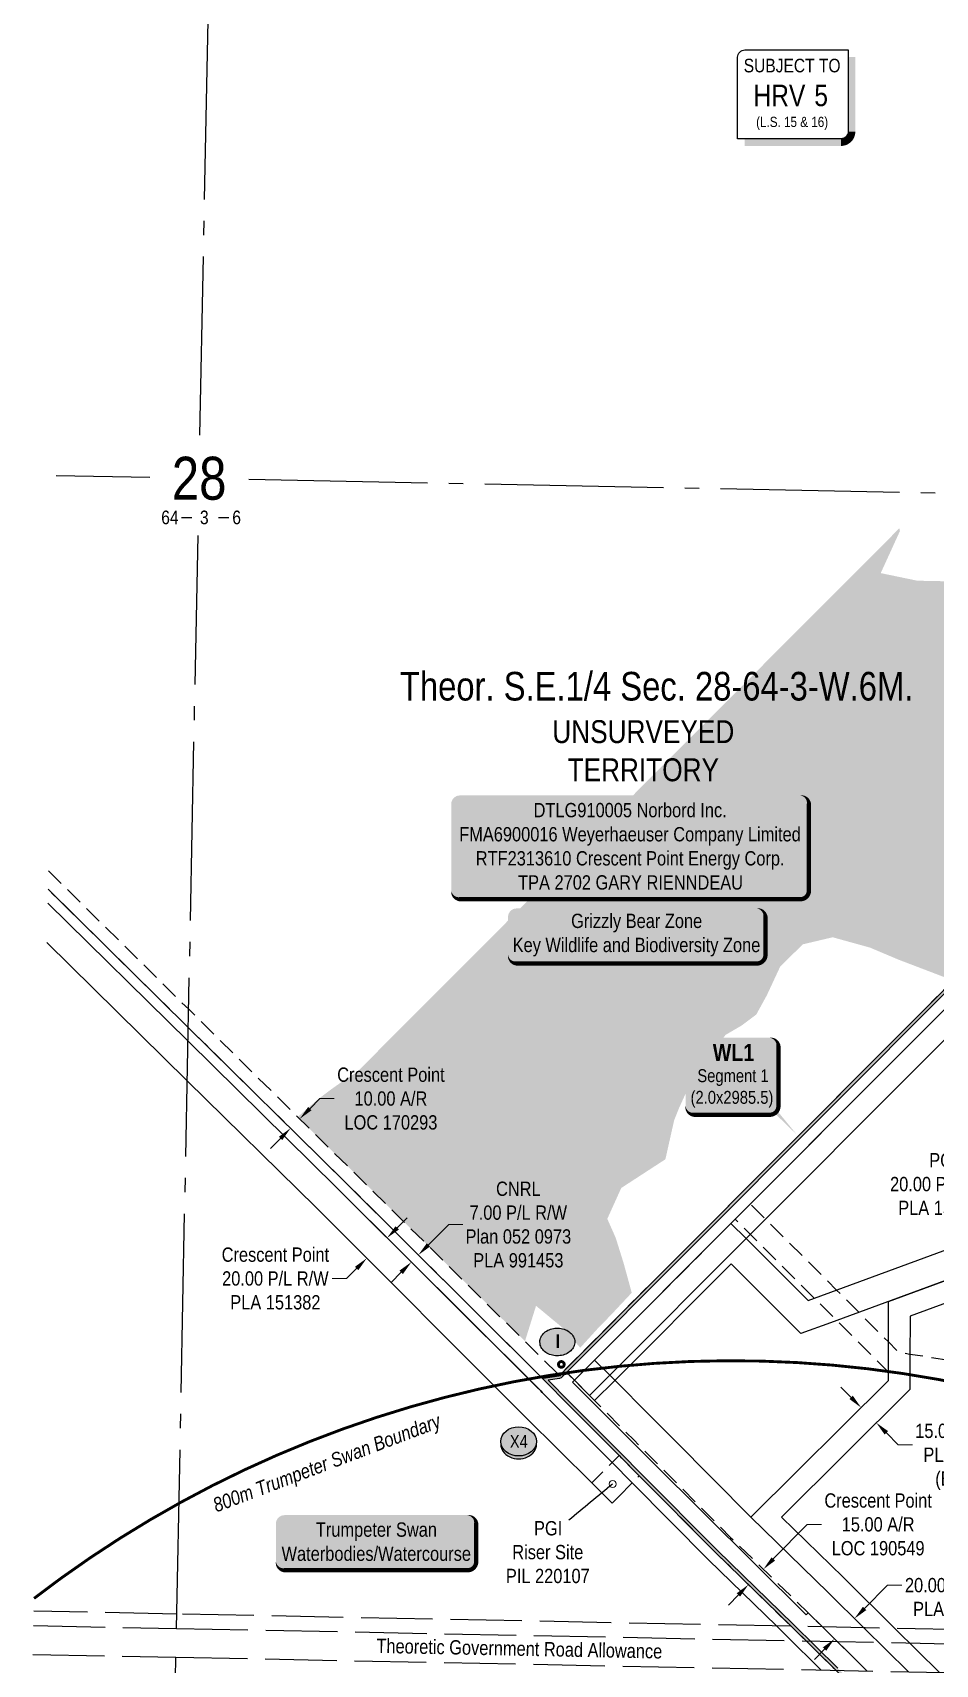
# Model space of a CAD drawing. Extents: x 409970 to 415936, y 6044942 to 6048413.
# Drawn here: x 409986 to 410617, y 6046679 to 6047820 of the extents above; entities that cross this region are included whole.
import ezdxf
from ezdxf.enums import TextEntityAlignment as Align

# ---------------------------------------------------------------- set-up
doc = ezdxf.new("R2010")
doc.units = 0
doc.header["$LTSCALE"] = 5
doc.header["$PDSIZE"] = 0.5
for name, pattern in [('DASHDOT2', [12.7, 6.35, -3.175, 0, -3.175]), ('foc-ACCESSROAD', [3.75, 2.5, -1.25]), ('foc-QUARTERLINE', [33, 25, -3, 2, -3]), ('foc-UNSURVEYED', [12.5, 10, -2.5]), ('PHANTOM', [63.5, 31.75, -6.35, 6.35, -6.35, 6.35, -6.35])]:
    doc.linetypes.add(name, pattern=pattern)
doc.layers.get('Defpoints').update_dxf_attribs({"color": 9})
for name, color, linetype in [('10', 1, 'Continuous'), ('9', 3, 'Continuous'), ('AS-WILDLIFE', 131, 'DASHDOT2'), ('AS-WILDLIFE-BLOCK', 131, 'Continuous'), ('C-AR', 13, 'foc-ACCESSROAD'), ('C-RW', 13, 'Continuous'), ('C-SYMBOL', 7, 'Continuous'), ('CG-NOTES', 7, 'Continuous'), ('CTW', 7, 'Continuous'), ('F-RW', 190, 'Continuous'), ('F-WS', 190, 'foc-ACCESSROAD'), ('L-QSEC', 8, 'foc-QUARTERLINE'), ('L-ROAD-T', 7, 'Continuous'), ('L-SECLBL', 7, 'Continuous'), ('L-UNS-T', 3, 'Continuous'), ('L-USEC', 7, 'foc-UNSURVEYED'), ('P-CROSSINGS', 250, 'Continuous'), ('P-PROPOSED', 10, 'Continuous'), ('P-PROPOSED-T', 10, 'Continuous'), ('WETLAND FEN - H', 43, 'PHANTOM')]:
    doc.layers.add(name, color=color, linetype=linetype)
for name, color, linetype, lineweight in [('C-AR-T', 13, 'Continuous', 9), ('C-RW-T', 13, 'Continuous', 9), ('F-RW-T', 190, 'Continuous', 9), ('F-WS-T', 190, 'Continuous', 9)]:
    doc.layers.add(name, color=color, linetype=linetype, lineweight=lineweight)
doc.styles.add('175L', font='ARIALN.TTF', dxfattribs={"height": 20})
doc.styles.add('240', font='ARIALN.TTF', dxfattribs={"height": 30})
doc.styles.add('80', font='ARIALN.TTF', dxfattribs={"height": 10})
doc.styles.add('80CG', font='ARIALN.TTF', dxfattribs={"height": 10})
doc.styles.add('80L', font='ARIALN.TTF', dxfattribs={"height": 10})
doc.styles.add('BOLD', font='ARIALNB.TTF')
doc.styles.add('Crossing', font='ARIALN.TTF', dxfattribs={"height": 10})
doc.styles.add('HRV', font='ARIALN.TTF', dxfattribs={"height": 3})
doc.styles.add('POINTNUMBER', font='ARIALN.TTF', dxfattribs={"height": 2.5})
doc.styles.add('SIMPLEX', font='ARIALN.TTF')
doc.dimstyles.new('Compass 5 000', dxfattribs={"dimscale": 5, "dimtxt": 9, "dimasz": 2, "dimexe": 0.2, "dimexo": 0.0625, "dimgap": 0.5, "dimtad": 0, "dimtih": 1, "dimtoh": 1, "dimzin": 0, "dimdsep": 46, "dimtxsty": '80CG', "dimcen": 0.1, "dimse1": 1, "dimse2": 1, "dimclrd": 256, "dimclrt": 256, "dimaunit": 1, "dimadec": 4, "dimazin": 0, "dimtfac": 0.06, "dimtofl": 0, "dimtmove": 0, "dimatfit": 1, "dimfxl": 0.2, "dimtolj": 1, "dimtzin": 0, "dimlwd": -1, "dimarcsym": 0})

# ---------------------------------------------------------------- blocks, each defined once
blk = doc.blocks.new('L-SECLBL')
at = {"layer": '9', "color": 7}
for p, q in [((-5.1, -27.8), (-12.3, -27.8)), ((20.7, -27.8), (13.5, -27.8))]:
    blk.add_line(p, q, dxfattribs=at)
at = {"layer": '10', "color": 2, "style": 'SIMPLEX'}
blk.add_attdef('SEC', text='', height=30, dxfattribs=at).set_placement((0, 0), align=Align.MIDDLE)
at = {"layer": '10', "color": 5, "style": '80L'}
blk.add_attdef('TWP', text='', height=9.5, dxfattribs=at).set_placement((-14.4, -27.4), align=Align.MIDDLE_RIGHT)
blk.add_attdef('RGE', text='', height=9.5, dxfattribs=at).set_placement((3.6, -27.4), align=Align.MIDDLE_CENTER)
blk.add_attdef('MER', text='', height=9.5, dxfattribs=at).set_placement((23.2, -27.4), align=Align.MIDDLE_LEFT)
blk = doc.blocks.new('*D558')
at = {"layer": 'C-AR-T', "transparency": 16777216}
for p, q in [((410179.3, 6047067.7), (410186.4, 6047074.8)), ((410186.4, 6047074.8), (410196.4, 6047074.8)), ((410158.9, 6047047), (410151.8, 6047039.9))]:
    blk.add_line(p, q, dxfattribs=at)
for points in [[(410178.2, 6047068.9), (410180.5, 6047066.6), (410172.3, 6047060.6)], [(410157.7, 6047048.1), (410160.1, 6047045.8), (410165.9, 6047054.1)]]:
    blk.add_solid(points, dxfattribs=at)
at = {"layer": 'Defpoints', "color": 0, "transparency": 16777216}
for p in [(410172.3, 6047060.6), (410174.3, 6047058.7), (410167.9, 6047052.2)]:
    blk.add_point(p, dxfattribs=at)
at = {"layer": 'C-AR-T', "transparency": 16777216, "insert": (410236.1, 6047074.8), "char_height": 10, "attachment_point": 5, "style": '80CG'}
blk.add_mtext('\\A1;Crescent Point\\P10.00 A/R\\PLOC 170293', dxfattribs=at)
blk = doc.blocks.new('*D559')
at = {"layer": 'C-RW-T', "transparency": 16777216}
for p, q in [((410240.5, 6046984.5), (410247.5, 6046991.5)), ((410212.1, 6046956.1), (410205.1, 6046949)), ((410205.1, 6046949), (410195.1, 6046949))]:
    blk.add_line(p, q, dxfattribs=at)
for points in [[(410239.3, 6046985.6), (410241.7, 6046983.3), (410233.4, 6046977.4)], [(410211, 6046957.3), (410213.3, 6046954.9), (410219.2, 6046963.2)]]:
    blk.add_solid(points, dxfattribs=at)
at = {"layer": 'Defpoints', "color": 0, "transparency": 16777216}
for p in [(410234.5, 6046976.3), (410219.2, 6046963.2), (410220.3, 6046962.1)]:
    blk.add_point(p, dxfattribs=at)
at = {"layer": 'C-RW-T', "transparency": 16777216, "insert": (410155.3, 6046949), "char_height": 10, "attachment_point": 5, "style": '80CG'}
blk.add_mtext('\\A1;Crescent Point^J20.00 P/L R/W\\PPLA 151382', dxfattribs=at)
blk = doc.blocks.new('*D562')
at = {"layer": 'Defpoints', "color": 0, "transparency": 16777216}
for p in [(410681.1, 6046990.1), (410667.7, 6046985.1), (410674.6, 6046966.4)]:
    blk.add_point(p, dxfattribs=at)
at = {"layer": 'F-RW-T', "transparency": 16777216}
for p, q in [((410671.9, 6047015), (410661.9, 6047015)), ((410677.7, 6046999.5), (410671.9, 6047015)), ((410691.5, 6046961.9), (410694.9, 6046952.5))]:
    blk.add_line(p, q, dxfattribs=at)
for points in [[(410679.2, 6047000), (410676.1, 6046998.9), (410681.1, 6046990.1)], [(410693, 6046962.5), (410689.9, 6046961.3), (410688, 6046971.3)]]:
    blk.add_solid(points, dxfattribs=at)
at = {"layer": 'F-RW-T', "transparency": 16777216, "insert": (410622.4, 6047015), "char_height": 10, "attachment_point": 5, "style": '80CG'}
blk.add_mtext('\\A1;PGI\\P20.00 P/L R/W\\PPLA 151378', dxfattribs=at)
blk = doc.blocks.new('*D564')
at = {"layer": 'Defpoints', "color": 0, "transparency": 16777216}
for p in [(410557.5, 6046714.1), (410560.3, 6046711.3), (410543.4, 6046699.9)]:
    blk.add_point(p, dxfattribs=at)
at = {"layer": 'F-RW-T', "transparency": 16777216}
for p, q in [((410567.3, 6046718.4), (410583.3, 6046734.6)), ((410583.3, 6046734.6), (410593.3, 6046734.6)), ((410539.3, 6046690), (410532.3, 6046682.8))]:
    blk.add_line(p, q, dxfattribs=at)
for points in [[(410566.2, 6046719.6), (410568.5, 6046717.2), (410560.3, 6046711.3)], [(410538.1, 6046691.1), (410540.5, 6046688.8), (410546.3, 6046697.1)]]:
    blk.add_solid(points, dxfattribs=at)
at = {"layer": 'F-RW-T', "transparency": 16777216, "insert": (410632.8, 6046734.6), "char_height": 10, "attachment_point": 5, "style": '80CG'}
blk.add_mtext('\\A1;PGI\\P20.00 P/L R/W\\PPLA 151384', dxfattribs=at)
blk = doc.blocks.new('*D565')
at = {"layer": 'C-AR-T', "transparency": 16777216}
for p, q in [((410503.5, 6046753), (410527.1, 6046777.1)), ((410527.1, 6046777.1), (410537.1, 6046777.1)), ((410479.1, 6046727.9), (410472.1, 6046720.7))]:
    blk.add_line(p, q, dxfattribs=at)
for points in [[(410502.3, 6046754.1), (410504.7, 6046751.8), (410496.6, 6046745.8)], [(410477.9, 6046729), (410480.3, 6046726.7), (410486.1, 6046735)]]:
    blk.add_solid(points, dxfattribs=at)
at = {"layer": 'Defpoints', "color": 0, "transparency": 16777216}
for p in [(410496.6, 6046745.8), (410511.1, 6046731.6), (410500.6, 6046720.9)]:
    blk.add_point(p, dxfattribs=at)
at = {"layer": 'C-AR-T', "transparency": 16777216, "insert": (410576.8, 6046777.1), "char_height": 10, "attachment_point": 5, "style": '80CG'}
blk.add_mtext('\\A1;Crescent Point\\P15.00 A/R\\PLOC 190549', dxfattribs=at)
blk = doc.blocks.new('*U595')
h = blk.add_hatch(color=255)
edge = h.paths.add_edge_path()
edge.add_line((-84, -20), (84, -20))
edge.add_arc((84, -14), 6, 270, 360)
edge.add_line((90, -14), (90, 12.5))
edge.add_arc((84, 12.5), 6, 0, 90)
edge.add_line((84, 18.5), (-84, 18.5))
edge.add_arc((-84, 12.5), 6, 90, 180)
edge.add_line((-90, 12.5), (-90, -14))
edge.add_arc((-84, -14), 6, 180, 270)
at = {"color": 131, "flags": 128}
blk.add_lwpolyline([(-84, -20, 3, 3, 0), (84, -20, 3, 3, 0.414214), (90, -14, 3, 3, 0), (90, 12.5, 3, 0, 0.414214), (84, 18.5, 0, 0, 0), (-84, 18.5, 0, 0, 0.414214), (-90, 12.5, 0, 0, 0), (-90, -14, 0, 3, 0.414214)], format="xyseb", close=True, dxfattribs=at)
at = {"color": 131, "style": '80'}
blk.add_attdef('ENTER_TEXT_001', (-36, -5), '', height=10, dxfattribs=at)
blk = doc.blocks.new('HRV')
blk.add_lwpolyline([(-35.1, 31.6), (37.2, 31.6), (37.2, -25.5, -0.414214), (32.2, -30.5), (-40.1, -30.5), (-40.1, 26.6, -0.414214)], format="xyb", close=True)
at = {"const_width": 5, "flags": 128}
blk.add_lwpolyline([(-35.1, -33), (32.2, -33, 0.414214), (39.7, -25.5), (39.7, 26.6)], format="xyb", dxfattribs=at)
at = {"style": '80L'}
blk.add_text('SUBJECT TO', height=9.5, dxfattribs=at).set_placement((-2, 13.1), align=Align.BOTTOM_CENTER)
blk.add_attdef('(N.W.1/4 00)', text='', height=7.12, dxfattribs=at).set_placement((-2, -24.4), align=Align.BOTTOM_CENTER)
at = {"layer": 'CTW', "color": 3, "style": 'HRV'}
blk.add_text('HRV', height=15, dxfattribs=at).set_placement((-10.9, -0.2), align=Align.MIDDLE_CENTER)
blk.add_attdef('0', text='', height=15, dxfattribs=at).set_placement((18.3, -0.2), align=Align.MIDDLE_CENTER)
blk = doc.blocks.new('*U603')
h = blk.add_hatch(color=255)
edge = h.paths.add_edge_path()
edge.add_line((-119, -37), (119, -37))
edge.add_arc((119, -31), 6, 270, 360)
edge.add_line((125, -31), (125, 29.5))
edge.add_arc((119, 29.5), 6, 0, 90)
edge.add_line((119, 35.5), (-119, 35.5))
edge.add_arc((-119, 29.5), 6, 90, 180)
edge.add_line((-125, 29.5), (-125, -31))
edge.add_arc((-119, -31), 6, 180, 270)
at = {"color": 44, "flags": 128}
blk.add_lwpolyline([(-119, -37, 3, 3, 0), (119, -37, 3, 3, 0.414214), (125, -31, 3, 3, 0), (125, 29.5, 3, 0, 0.414214), (119, 35.5, 0, 0, 0), (-119, 35.5, 0, 0, 0.414214), (-125, 29.5, 0, 0, 0), (-125, -31, 0, 3, 0.414214)], format="xyseb", close=True, dxfattribs=at)
at = {"color": 44, "style": '80'}
blk.add_attdef('ENTER_TEXT_001', (-36, -5), '', height=10, dxfattribs=at)
blk = doc.blocks.new('*D597')
at = {"layer": 'Defpoints', "color": 0, "transparency": 16777216}
for p in [(410245.5, 6046965.4), (410250.4, 6046970.3), (410255.3, 6046965.5)]:
    blk.add_point(p, dxfattribs=at)
at = {"layer": 'F-RW-T', "transparency": 16777216}
for p, q in [((410262.4, 6046972.5), (410276.5, 6046986.7)), ((410276.5, 6046986.7), (410286.5, 6046986.7)), ((410243.3, 6046953.4), (410236.3, 6046946.3))]:
    blk.add_line(p, q, dxfattribs=at)
for points in [[(410261.2, 6046973.7), (410263.5, 6046971.4), (410255.3, 6046965.5)], [(410242.1, 6046954.6), (410244.5, 6046952.2), (410250.4, 6046960.5)]]:
    blk.add_solid(points, dxfattribs=at)
at = {"layer": 'F-RW-T', "transparency": 16777216, "insert": (410325.2, 6046986.7), "char_height": 10, "attachment_point": 5, "style": '80CG'}
blk.add_mtext('\\A1;CNRL\\P7.00 P/L R/W\\PPlan 052 0973\\PPLA 991453', dxfattribs=at)
blk = doc.blocks.new('*U598')
h = blk.add_hatch(color=255)
edge = h.paths.add_edge_path()
edge.add_line((-64, -20), (64, -20))
edge.add_arc((64, -14), 6, 270, 360)
edge.add_line((70, -14), (70, 12.5))
edge.add_arc((64, 12.5), 6, 0, 90)
edge.add_line((64, 18.5), (-64, 18.5))
edge.add_arc((-64, 12.5), 6, 90, 180)
edge.add_line((-70, 12.5), (-70, -14))
edge.add_arc((-64, -14), 6, 180, 270)
at = {"color": 131, "flags": 128}
blk.add_lwpolyline([(-64, -20, 3, 3, 0), (64, -20, 3, 3, 0.414214), (70, -14, 3, 3, 0), (70, 12.5, 3, 0, 0.414214), (64, 18.5, 0, 0, 0), (-64, 18.5, 0, 0, 0.414214), (-70, 12.5, 0, 0, 0), (-70, -14, 0, 3, 0.414214)], format="xyseb", close=True, dxfattribs=at)
at = {"color": 131, "style": '80'}
blk.add_attdef('ENTER_TEXT_001', (-36, -5), '', height=10, dxfattribs=at)
blk = doc.blocks.new('*U621')
h = blk.add_hatch(color=254)
edge = h.paths.add_edge_path()
edge.add_line((-26.5, -35.3), (26.5, -35.3))
edge.add_arc((26.5, -29.3), 6, 270, 360)
edge.add_line((32.5, -29.3), (32.5, 12.5))
edge.add_arc((26.5, 12.5), 6, 0, 90)
edge.add_line((26.5, 18.5), (-26.5, 18.5))
edge.add_arc((-26.5, 12.5), 6, 90, 180)
edge.add_line((-32.5, 12.5), (-32.5, -29.3))
edge.add_arc((-26.5, -29.3), 6, 180, 270)
at = {"layer": 'P-PROPOSED', "flags": 128}
blk.add_lwpolyline([(-26.5, -35.3, 3, 3, 0), (26.5, -35.3, 3, 3, 0.414214), (32.5, -29.3, 3, 3, 0), (32.5, 12.5, 3, 0, 0.414214), (26.5, 18.5, 0, 0, 0), (-26.5, 18.5, 0, 0, 0.414214), (-32.5, 12.5, 0, 0, 0), (-32.5, -29.3, 0, 3, 0.414214)], format="xyseb", close=True, dxfattribs=at)
blk.add_lwpolyline([(45.5, -49.4, 0, 7.5, 0), (0, 0, 0, 0, 0)], format="xyseb", dxfattribs=at)
at = {"layer": 'P-PROPOSED'}
for tag, p, height, style in [('TEMP_AREA_W1_001', (-9.2, 2.2), 12, 'BOLD'), ('ENTER_TEXT_001', (-30.7, -12.5), 9, '80')]:
    blk.add_attdef(tag, p, '', height=height, dxfattribs=dict(at, style=style))
blk = doc.blocks.new('Route_Letters')
h = blk.add_hatch(color=255)
h.dxf.hatch_style = 1
edge = h.paths.add_edge_path()
edge.add_ellipse((-0.1, 0.5), major_axis=(-12, 0), ratio=0.789318, start_angle=0, end_angle=360)
at = {"color": 5}
blk.add_open_spline([(-12.3, 0.5), (-12.3, -0.3), (-12.2, -1), (-11.7, -2.8), (-11.1, -3.9), (-9.6, -5.8), (-8.5, -6.7), (-6.2, -8), (-4.9, -8.5), (-2.1, -9.2), (-0.7, -9.3), (2.2, -9.1), (3.6, -8.8), (6.3, -7.9), (7.5, -7.2), (9.5, -5.6), (10.4, -4.6), (11.6, -2.5), (12, -1.4), (12.2, 0.9), (12, 2.1), (11.2, 4.3), (10.5, 5.4), (8.8, 7.2), (7.7, 8), (5.3, 9.2), (3.9, 9.7), (1.1, 10.2), (-0.4, 10.2), (-3.2, 9.9), (-4.6, 9.6), (-7.2, 8.5), (-8.3, 7.7), (-10.2, 6), (-11, 5), (-12, 2.9), (-12.3, 1.7), (-12.3, 0.5), (-12.3, 0.5), (-12.3, 0.5)], degree=3, knots=[0, 0, 0, 0, 0.219529, 0.219529, 0.575727, 0.575727, 0.931924, 0.931924, 1.288121, 1.288121, 1.644318, 1.644318, 2.000515, 2.000515, 2.356712, 2.356712, 2.712909, 2.712909, 3.069107, 3.069107, 3.425304, 3.425304, 3.781501, 3.781501, 4.137698, 4.137698, 4.493895, 4.493895, 4.850092, 4.850092, 5.20629, 5.20629, 5.562487, 5.562487, 5.918684, 5.918684, 6.274881, 6.274881, 6.283185, 6.283185, 6.283185, 6.283185], dxfattribs=at)
at = {"color": 14, "style": 'BOLD'}
blk.add_attdef('A', text='', height=9.5, dxfattribs=at).set_placement((0.2, 1), align=Align.MIDDLE)
blk = doc.blocks.new('AA')
at = {"const_width": 4}
blk.add_lwpolyline([(-1, 0, 1), (1, 0, 1)], format="xyb", close=True, dxfattribs=at)
blk.add_circle((0, 0), 2)
blk = doc.blocks.new('xing2')
h = blk.add_hatch(color=50)
h.dxf.hatch_style = 1
edge = h.paths.add_edge_path()
edge.add_ellipse((0, 0), major_axis=(-12.5, 0), ratio=0.816297, start_angle=0, end_angle=360)
h = blk.add_hatch(color=250)
h.dxf.hatch_style = 1
edge = h.paths.add_edge_path()
edge.add_ellipse((0, -2), major_axis=(-12.5, 0), ratio=0.816297, start_angle=0, end_angle=180)
edge.add_line((12.5, -2), (12.5, 0))
edge.add_ellipse((0, 0), major_axis=(-12.5, 0), ratio=0.816297, start_angle=0, end_angle=180, ccw=False)
edge.add_line((-12.5, 0), (-12.5, -2))
at = {"color": 250}
blk.add_ellipse((0, 0), major_axis=(-12.5, 0), ratio=0.816297, dxfattribs=at)
blk.add_ellipse((0, -2), major_axis=(-12.5, 0), ratio=0.816297, start_param=0, end_param=3.141593, dxfattribs=at)
at = {"color": 250, "style": 'Crossing'}
blk.add_attdef('CROSSING', text='', height=9, dxfattribs=at).set_placement((0.1, 0), align=Align.MIDDLE_CENTER)
at = {"color": 250, "style": 'Crossing', "flags": 1}
for tag, p in [('OWNER', (0.1, -12.5)), ('DESCRIPTION', (0.1, -25.8)), ('LOCATION', (0.1, -39.3)), ('DWG_REF', (0.1, -52.8))]:
    blk.add_attdef(tag, text='', height=9, dxfattribs=at).set_placement(p, align=Align.MIDDLE_CENTER)
blk = doc.blocks.new('*D622')
at = {"layer": 'Defpoints', "color": 0, "transparency": 16777216}
for p in [(410566.2, 6046860.1), (410576.8, 6046849.5), (410575.5, 6046848.2)]:
    blk.add_point(p, dxfattribs=at)
at = {"layer": 'F-RW-T', "transparency": 16777216}
for p, q in [((410557.9, 6046865.9), (410550.8, 6046873)), ((410582.6, 6046841.1), (410590.9, 6046832.7)), ((410590.9, 6046832.7), (410600.9, 6046832.7))]:
    blk.add_line(p, q, dxfattribs=at)
for points in [[(410559.1, 6046867.1), (410556.7, 6046864.8), (410564.9, 6046858.8)], [(410583.8, 6046842.3), (410581.4, 6046839.9), (410575.5, 6046848.2)]]:
    blk.add_solid(points, dxfattribs=at)
at = {"layer": 'F-RW-T', "transparency": 16777216, "insert": (410640, 6046832.7), "char_height": 10, "attachment_point": 5, "style": '80CG'}
blk.add_mtext('\\A1;PGI\\P15.00 P/L R/W\\PPLA 190452\\P(Expired)', dxfattribs=at)

msp = doc.modelspace()

# ---------------------------------------------------------------- hatches: boundary and pattern name
at = {"layer": 'P-PROPOSED'}
h = msp.add_hatch(color=256, dxfattribs=at)
h.dxf.hatch_style = 1
h.paths.add_polyline_path([(410804.986, 6047782.915), (410804.846, 6047784.91), (410834.927, 6047787.01), (410907.85, 6047777.902), (410941.989, 6047753.541), (411103.299, 6047638.433), (411103.993, 6047630.153), (411096.13, 6047622.271), (410964.125, 6047490.032), (410936.62, 6047462.478), (410905.851, 6047431.652), (410355.13, 6046879.659), (410354.049, 6046879.164), (410346.007, 6046877.976), (410348.177, 6046875.816), (410351.691, 6046872.307), (410355.253, 6046868.731), (410397.036, 6046826.731), (410411.14, 6046812.551), (410464.549, 6046758.864), (410517.363, 6046707.339), (410548.601, 6046676.55), (410884.58, 6046345.241), (410914.179, 6046316.053), (411172.303, 6046061.509), (411179.555, 6046054.357), (411185.54, 6046048.456), (411211.617, 6046022.743), (411220.898, 6046013.59), (411225.847, 6046008.618), (411377.341, 6045855.698), (411438.646, 6045793.753), (411443.956, 6045788.393), (411453.164, 6045797.516), (411454.572, 6045796.095), (411443.943, 6045785.565), (411437.224, 6045792.346), (411375.921, 6045854.29), (411224.428, 6046007.208), (411219.487, 6046012.173), (411210.212, 6046021.319), (411184.135, 6046047.032), (411178.151, 6046052.933), (411170.899, 6046060.085), (410912.774, 6046314.629), (410883.176, 6046343.817), (410547.198, 6046675.125), (410515.963, 6046705.911), (410463.141, 6046757.443), (410409.721, 6046811.141), (410395.619, 6046825.321), (410353.836, 6046867.319), (410350.276, 6046870.894), (410346.765, 6046874.399), (410343.192, 6046877.956), (410341.77, 6046879.371), (410353.475, 6046881.101), (410353.969, 6046881.327), (410904.436, 6047433.065), (410935.205, 6047463.891), (410962.71, 6047491.445), (411094.715, 6047623.684), (411101.923, 6047630.909), (411101.383, 6047637.343), (410940.828, 6047751.913), (410907.1, 6047775.981), (410834.872, 6047785.002)])
at = {"layer": 'WETLAND FEN - H', "transparency": 33554495}
h = msp.add_hatch(color=256, dxfattribs=at)
h.dxf.hatch_style = 1
h.paths.add_polyline_path([(410434.182, 6047059.74), (410437.54, 6047068.106), (410442.764, 6047079.572), (410447.592, 6047095.091), (410457.324, 6047103.48), (410470.225, 6047119.421), (410481.467, 6047125.97), (410491.601, 6047133.594), (410498.958, 6047147.005), (410508.275, 6047167.013), (410524.075, 6047182.648), (410545.007, 6047187.6), (410571.075, 6047180.382), (410591.071, 6047171.942), (410624.423, 6047159.216), (410694.273, 6047232.987), (410674.61, 6047255.028), (410676.706, 6047279.85), (410688.443, 6047304.482), (410688.884, 6047326.93), (410687.828, 6047355.021), (410678.927, 6047392.89), (410659.406, 6047422.146), (410627.534, 6047436.407), (410604.232, 6047436.865), (410578.615, 6047442.18), (410592.054, 6047471.59), (410591.657, 6047473.526), (410212.153, 6047093.146, 0.05180906), (410170.975, 6047061.934), (410209.082, 6047024.324), (410313.845, 6046920.882), (410329.852, 6046905.246), (410337.584, 6046929.952), (410356.528, 6046914.242), (410368.514, 6046900.65), (410381.078, 6046914.469), (410389.764, 6046923.341), (410404.493, 6046939.068), (410403.845, 6046941.482), (410403.357, 6046943.302), (410398.714, 6046960.156), (410393.332, 6046977.377), (410387.419, 6046990.762), (410397.17, 6047012.323), (410428.032, 6047032.38)])

# ---------------------------------------------------------------- linework, layer by layer
at = {"layer": 'AS-WILDLIFE', "const_width": 2.001, "flags": 128}
msp.add_lwpolyline([(409986.541, 6046725.394), (410005.487, 6046739.561), (410025.841, 6046753.817), (410046.627, 6046767.434), (410067.827, 6046780.4), (410089.419, 6046792.701), (410111.382, 6046804.326), (410133.696, 6046815.263), (410156.338, 6046825.502), (410179.288, 6046835.034), (410202.522, 6046843.848), (410226.019, 6046851.936), (410249.756, 6046859.291), (410273.709, 6046865.906), (410297.857, 6046871.773), (410322.175, 6046876.888), (410346.64, 6046881.246), (410371.228, 6046884.842), (410395.917, 6046887.673), (410420.681, 6046889.735), (410445.497, 6046891.029), (410470.342, 6046891.55), (410495.191, 6046891.301), (410520.02, 6046890.279), (410544.805, 6046888.488), (410569.523, 6046885.928), (410594.15, 6046882.601), (410618.661, 6046878.512), (410643.033, 6046873.663), (410667.244, 6046868.061), (410691.268, 6046861.709), (410730.909, 6046850.567), (410754.068, 6046843.685), (410777.008, 6046836.105), (410799.708, 6046827.833), (410822.146, 6046818.878), (410844.304, 6046809.247), (410866.159, 6046798.949), (410887.693, 6046787.995), (410908.884, 6046776.393), (410929.715, 6046764.155), (410950.165, 6046751.291), (410970.217, 6046737.814), (410973.497, 6046735.968), (411004.465, 6046716.811), (411026.106, 6046705.435), (411047.389, 6046693.4), (411068.291, 6046680.718), (411088.795, 6046667.401), (411108.881, 6046653.46), (411128.529, 6046638.91), (411147.722, 6046623.764), (411166.441, 6046608.035), (411184.668, 6046591.74), (411202.387, 6046574.893), (411219.58, 6046557.511), (411236.232, 6046539.609), (411252.327, 6046521.204), (411267.849, 6046502.314), (411282.785, 6046482.957), (411297.119, 6046463.151), (411310.839, 6046442.914), (411323.931, 6046422.265), (411336.384, 6046401.225), (411348.185, 6046379.812), (411359.324, 6046358.047), (411369.789, 6046335.951), (411379.571, 6046313.544), (411388.661, 6046290.848), (411402.436, 6046254.963), (411410.961, 6046231.686), (411418.76, 6046208.156), (411425.827, 6046184.396), (411432.154, 6046160.428), (411437.736, 6046136.276), (411442.568, 6046111.963), (411446.644, 6046087.512), (411449.961, 6046062.946), (411452.515, 6046038.289), (411454.304, 6046013.565), (411455.327, 6045988.797), (411455.583, 6045964.01), (411455.07, 6045939.226), (411453.79, 6045914.47), (411451.744, 6045889.766), (411447.456, 6045846.201), (411444.684, 6045821.869), (411441.169, 6045797.632), (411436.915, 6045773.515), (411431.924, 6045749.539), (411426.202, 6045725.726), (411419.754, 6045702.1), (411412.586, 6045678.683), (411404.705, 6045655.496), (411396.118, 6045632.561), (411386.833, 6045609.899), (411376.86, 6045587.532), (411366.206, 6045565.48), (411354.883, 6045543.765), (411337.844, 6045512.273), (411328.759, 6045495.973), (411319.261, 6045479.91), (411309.356, 6045464.094), (411299.051, 6045448.536), (411286.869, 6045428.901), (411274.125, 6045409.625), (411260.83, 6045390.726), (411246.995, 6045372.218), (411232.631, 6045354.117), (411217.751, 6045336.439), (411202.366, 6045319.198), (411186.49, 6045302.407), (411170.136, 6045286.083), (411119.209, 6045236.694), (411102.739, 6045221.146), (411085.812, 6045206.097), (411068.443, 6045191.561), (411050.647, 6045177.551), (411032.441, 6045164.078), (411013.839, 6045151.156), (410983.578, 6045130.279), (410962.991, 6045116.526), (410941.971, 6045103.444), (410920.541, 6045091.046), (410898.722, 6045079.345), (410876.537, 6045068.354), (410854.01, 6045058.082), (410831.164, 6045048.542), (410808.022, 6045039.744), (410771.449, 6045026.798), (410763.726, 6045024.149), (410757.363, 6045021.912)], dxfattribs=at)
at = {"layer": 'C-AR', "flags": 128}
for points in [[(410378.488, 6046891.976), (410364.442, 6046877.904), (410360.261, 6046882.105), (410353.969, 6046881.327), (410904.436, 6047433.065), (410935.205, 6047463.891), (410962.71, 6047491.445), (411094.715, 6047623.684), (411101.924, 6047630.906), (411105.451, 6047634.44), (411112.607, 6047641.609), (411274.876, 6047804.182), (411281.954, 6047797.101), (411113.716, 6047628.543), (411102.976, 6047617.785), (410976.589, 6047491.169), (410934.923, 6047449.426), (410904.153, 6047418.6), (410473.903, 6046987.553), (410378.488, 6046891.976)], [(411181.4, 6046070.689), (411170.899, 6046060.085), (410912.774, 6046314.629), (410883.176, 6046343.817), (410547.198, 6046675.125), (410517.355, 6046704.562), (410515.963, 6046705.911), (410463.141, 6046757.443), (410409.721, 6046811.141), (410395.619, 6046825.321), (410353.836, 6046867.319), (410350.276, 6046870.894), (410346.765, 6046874.399), (410343.192, 6046877.956), (410341.77, 6046879.371), (410353.475, 6046881.101), (410354.104, 6046881.194), (410360.261, 6046882.105), (410364.442, 6046877.904), (410375.02, 6046867.269), (410378.547, 6046863.723), (410406.155, 6046835.963), (410420.258, 6046821.783), (410473.67, 6046768.082), (410527.905, 6046715.242), (410537.795, 6046705.479), (410569.008, 6046674.693), (410883.579, 6046364.436), (410913.176, 6046335.243), (411181.4, 6046070.689)]]:
    msp.add_lwpolyline(points, close=True, dxfattribs=at)
for points in [[(409996.559, 6047234.071), (410094.672, 6047137.241), (410209.082, 6047024.324), (410353.951, 6046881.282), (410353.475, 6046881.101), (410341.77, 6046879.371), (410202.688, 6047017.839), (410094.422, 6047124.505), (409996.305, 6047221.169)], [(411678.917, 6044943.879), (411617.977, 6045035.71), (411614.271, 6045045.171), (411554.463, 6045197.87), (411565.547, 6045274.434), (411622.056, 6045456.108), (411663.225, 6045554.302), (411666.145, 6045561.271), (411437.224, 6045792.346), (411375.921, 6045854.29), (411224.428, 6046007.208), (411219.487, 6046012.173), (411210.212, 6046021.319), (411184.135, 6046047.032), (411178.151, 6046052.933), (411170.899, 6046060.084), (411181.4, 6046070.689), (411220.778, 6046031.851), (411223.061, 6046029.599), (411227.797, 6046024.919), (411229.97, 6046022.771), (411234.945, 6046017.769), (411237.217, 6046015.484), (411397.34, 6045853.866), (411440.003, 6045810.803), (411441.096, 6045818.066), (411443.022, 6045836.173), (411443.74, 6045842.965), (411444.767, 6045852.929), (411445.03, 6045855.456), (411448.236, 6045886.603), (411450.818, 6045913.694), (411452.038, 6045941.667), (411452.11, 6045990.423), (411449.524, 6046035.037), (411442.924, 6046087.068), (411434.454, 6046138.525), (411412.73, 6046215.72), (411400.773, 6046251.277), (411399.31, 6046255.63), (411398.299, 6046258.636), (411395.767, 6046266.166), (411382.067, 6046306.908), (411362.374, 6046353.557), (411323.495, 6046423.608), (411290.961, 6046471.984), (411257.468, 6046515.667), (411217.054, 6046560.91), (411185.217, 6046591.653), (411143.447, 6046627.209), (411110.362, 6046651.777), (411092.432, 6046664.328), (411089.669, 6046666.268), (411068.529, 6046680.098), (411046.963, 6046693.255), (411043.04, 6046695.478), (411024.993, 6046705.723), (411003.951, 6046717.637), (410970.399, 6046737.086), (410944.238, 6046754.708), (410921.631, 6046768.418), (410912.912, 6046773.706), (410891.796, 6046785.509), (410885.827, 6046788.846), (410833.205, 6046814.644), (410779.154, 6046835.329), (410734.799, 6046849.723), (410674.033, 6046866.317), (410626.259, 6046876.896), (410598.976, 6046881.083), (410584.112, 6046883.468), (410547.791, 6046919.707), (410532.181, 6046935.283), (410487.459, 6046979.905), (410476.843, 6046990.498), (410484.501, 6046998.17), (410487.435, 6047001.109), (410498.053, 6046990.515), (410547.69, 6046940.988), (410563.3, 6046925.413), (410584.05, 6046904.708), (410591.354, 6046897.421), (410599.019, 6046896.245), (410629.021, 6046891.642), (410677.631, 6046880.877), (410739.091, 6046864.093), (410784.151, 6046849.471), (410839.197, 6046828.405), (410892.127, 6046802.456), (410892.79, 6046802.131), (410920.459, 6046786.664), (410921.969, 6046785.748), (410952.318, 6046767.343), (410978.356, 6046749.804), (411011.405, 6046730.647), (411032.38, 6046718.77), (411054.57, 6046706.178), (411073.081, 6046694.881), (411076.54, 6046692.775), (411098.076, 6046678.685), (411119.262, 6046663.795), (411152.787, 6046638.949), (411195.294, 6046602.765), (411227.867, 6046571.311), (411269.025, 6046525.236), (411303.143, 6046480.738), (411336.294, 6046431.444), (411375.874, 6046360.129), (411395.984, 6046312.493), (411407.648, 6046277.856), (411410.204, 6046270.266), (411410.909, 6046268.172), (411411.194, 6046267.324), (411412.681, 6046262.91), (411426.986, 6046220.43), (411449.111, 6046141.78), (411457.765, 6046089.229), (411464.468, 6046036.417), (411467.109, 6045990.846), (411467.04, 6045941.331), (411465.786, 6045912.655), (411463.161, 6045885.123), (411459.814, 6045852.632), (411458.669, 6045841.44), (411456.642, 6045822.429), (411455.976, 6045816.155), (411453.165, 6045797.517), (411683.848, 6045564.703), (411677.576, 6045549.742), (411674.652, 6045542.766), (411636.165, 6045450.97), (411580.221, 6045271.112), (411569.875, 6045199.647), (411630.504, 6045044.852), (411631.361, 6045042.669), (411680.808, 6044968.157), (411697.158, 6044943.519)]]:
    msp.add_lwpolyline(points, dxfattribs=at)
at = {"layer": 'C-RW'}
msp.add_lwpolyline([(409996.115, 6047211.529), (410094.232, 6047114.88), (410197.773, 6047012.862), (410338.25, 6046873.014), (410340.865, 6046870.412), (410341.838, 6046869.442), (410345.338, 6046865.964), (410348.911, 6046862.401), (410390.825, 6046820.478), (410404.796, 6046806.165), (410395.196, 6046796.468), (410394.899, 6046796.168), (410394.538, 6046795.803), (410391.024, 6046792.254), (410390.726, 6046791.953), (410376.667, 6046806.177), (410330.541, 6046851.916), (410183.712, 6046998.656), (410093.689, 6047087.342), (409995.573, 6047184.001)], dxfattribs=at)
at = {"layer": 'C-RW-T'}
msp.add_lwpolyline([(410903.731, 6047396.946), (410495.113, 6046987.57), (410484.519, 6046976.961), (410389.086, 6046881.36), (410375.02, 6046867.271), (410364.442, 6046877.904), (410378.488, 6046891.977), (410473.903, 6046987.553), (410484.501, 6046998.169), (410904.153, 6047418.6)], dxfattribs=at)
at = {"layer": 'F-RW'}
for points in [[(410598.012, 6046674.119), (410566.797, 6046704.905), (410541.879, 6046729.489), (410487.853, 6046782.184), (410583.973, 6046877.752), (410583.979, 6046879.977), (410584.034, 6046898.848), (410584.132, 6046933.077), (410896.923, 6047048.165), (410927.309, 6047059.345), (411580.9, 6047299.818), (411596.325, 6047305.49), (411607.027, 6047309.425), (411609.902, 6047310.483), (411708.754, 6047346.862), (411722.297, 6047322.887), (411724.597, 6047318.816), (411725.581, 6047317.074), (411726.217, 6047315.946), (411727.215, 6047314.181), (411728.039, 6047312.722), (411827.258, 6047368.769)], [(411826.921, 6047351.359), (411725.797, 6047294.236), (411722.359, 6047292.293), (411714.984, 6047305.347), (411714.09, 6047306.93), (411712.526, 6047309.699), (411711.542, 6047311.441), (411709.172, 6047315.636), (411701.968, 6047328.39), (411612.152, 6047295.335), (411609.277, 6047294.277), (411605.442, 6047292.866), (411591.065, 6047287.575), (410926.995, 6047043.254), (410896.609, 6047032.073), (410599.095, 6046922.609), (410599.009, 6046892.839), (410598.966, 6046877.677), (410598.948, 6046871.498), (410509.202, 6046782.267), (410552.385, 6046740.184), (410588.587, 6046704.474), (410619.802, 6046673.688)], [(411580.9, 6047299.821), (410927.309, 6047059.345), (410896.923, 6047048.165), (410543.498, 6046918.128), (410522.842, 6046910.529), (410473.979, 6046959.287), (410392.61, 6046877.821), (410378.548, 6046863.726), (410375.021, 6046867.274), (410364.442, 6046877.904), (410378.488, 6046891.976), (410473.903, 6046987.553), (410484.52, 6046976.962), (410520.587, 6046940.983), (410527.886, 6046933.703), (410897.342, 6047069.63), (410927.728, 6047080.81), (411581.032, 6047321.155)], [(409996.306, 6047221.177), (410094.422, 6047124.505), (410202.688, 6047017.839), (410343.192, 6046877.957), (410346.78, 6046874.393), (410350.282, 6046870.914), (410353.854, 6046867.331), (410395.624, 6046825.326), (410409.727, 6046811.147), (410463.141, 6046757.443), (410515.963, 6046705.912), (410517.355, 6046704.562), (410547.198, 6046675.125)], [(410537.035, 6046675.327), (410512.48, 6046699.55), (410505.737, 6046706.114), (410458.204, 6046752.454), (410404.796, 6046806.165), (410390.761, 6046820.414), (410348.908, 6046862.392), (410345.337, 6046865.963), (410341.838, 6046869.442), (410340.865, 6046870.412), (410338.248, 6046873.012), (410197.771, 6047012.862), (410094.232, 6047114.88), (409996.115, 6047211.527)], [(410569.007, 6046674.693), (410537.794, 6046705.479), (410527.888, 6046715.258), (410526.453, 6046713.871), (410419.116, 6046820.629), (410404.937, 6046834.732), (410362.99, 6046876.455), (410364.442, 6046877.905), (410378.486, 6046891.984), (410389.086, 6046881.36), (410420.184, 6046850.133), (410434.296, 6046835.963), (410487.853, 6046782.184), (410541.879, 6046729.489), (410566.797, 6046704.905), (410598.012, 6046674.119)]]:
    msp.add_lwpolyline(points, dxfattribs=at)
at = {"layer": 'F-WS', "flags": 128}
msp.add_lwpolyline([(410391.024, 6046792.254), (410390.726, 6046791.953), (410376.613, 6046806.122), (410380.088, 6046809.633), (410390.761, 6046820.413), (410395.62, 6046825.321), (410409.722, 6046811.141), (410404.796, 6046806.165), (410395.196, 6046796.468), (410394.899, 6046796.168), (410394.538, 6046795.803), (410394.24, 6046795.503), (410391.024, 6046792.254)], close=True, dxfattribs=at)
at = {"layer": 'L-QSEC'}
for p, q in [((410102.575, 6047538.514), (410117.821, 6048312.649)), ((410002.004, 6047510.501), (410067.449, 6047509.203)), ((410136.718, 6047507.83), (410905.597, 6047492.58)), ((410086.148, 6046704.401), (410101.197, 6047468.528)), ((410070.511, 6045910.137), (410085.752, 6046684.285))]:
    msp.add_line(p, q, dxfattribs=at)
at = {"layer": 'L-USEC'}
for p, q in [((410086.345, 6046714.442), (409986.365, 6046716.422)), ((410890.099, 6046698.517), (410086.345, 6046714.442)), ((409986.167, 6046706.382), (410086.15, 6046704.401)), ((410086.15, 6046704.401), (410889.903, 6046688.476)), ((409985.771, 6046686.266), (410085.752, 6046684.285)), ((410085.752, 6046684.285), (410889.51, 6046668.36))]:
    msp.add_line(p, q, dxfattribs=at)
at = {"layer": 'P-PROPOSED', "flags": 128}
for points in [[(410547.198, 6046675.125), (410515.963, 6046705.911), (410463.141, 6046757.443), (410409.721, 6046811.141), (410395.619, 6046825.321), (410353.836, 6046867.319), (410350.276, 6046870.894), (410346.765, 6046874.399), (410343.192, 6046877.956), (410341.77, 6046879.371), (410353.475, 6046881.101), (410353.969, 6046881.327), (410904.436, 6047433.065)], [(410905.851, 6047431.652), (410355.13, 6046879.659), (410354.049, 6046879.164), (410346.007, 6046877.976), (410348.177, 6046875.816), (410351.691, 6046872.307), (410355.253, 6046868.731), (410397.036, 6046826.731), (410411.14, 6046812.551), (410464.549, 6046758.864), (410517.363, 6046707.339), (410548.601, 6046676.55)]]:
    msp.add_lwpolyline(points, dxfattribs=at)

# ---------------------------------------------------------------- block references
ref = msp.add_blockref('*U603', (410403.353, 6047251.221), dxfattribs=dict(xscale=1.000440123623586, yscale=1.000440123623586, zscale=1.000440123623586))
ref.add_attrib('ENTER_TEXT_001', 'DTLG910005 Norbord Inc.', (410335.884, 6047271.493), dxfattribs={"color": 44, "height": 10.0044, "style": '80'})
ref.add_attrib('ENTER_TEXT_002', 'FMA6900016 Weyerhaeuser Company Limited', (410283.846, 6047254.641), dxfattribs={"color": 44, "height": 10.0044, "style": '80'})
ref.add_attrib('ENTER_TEXT_003', 'RTF2313610 Crescent Point Energy Corp.', (410295.427, 6047237.79), dxfattribs={"color": 44, "height": 10.0044, "style": '80'})
ref.add_attrib('ENTER_TEXT_004', 'TPA 2702 GARY RIENNDEAU', (410325.034, 6047220.938), dxfattribs={"color": 44, "height": 10.0044, "style": '80'})
at = {"layer": 'AS-WILDLIFE-BLOCK'}
ref = msp.add_blockref('*U595', (410408.002, 6047189.265), dxfattribs=dict(at, xscale=1.000002621153126, yscale=1.000002621153126, zscale=1.000002621153126))
ref.add_attrib('ENTER_TEXT_001', 'Grizzly Bear Zone', (410362.092, 6047194.065), dxfattribs={"layer": '0', "color": 131, "height": 10.00003, "style": '80'})
ref.add_attrib('ENTER_TEXT_002', 'Key Wildlife and Biodiversity Zone', (410321.229, 6047177.227), dxfattribs={"layer": '0', "color": 131, "height": 10.00003, "style": '80'})
ref = msp.add_blockref('*U598', (410225.693, 6046765.089), dxfattribs=dict(at, xscale=1.000440123623586, yscale=1.000440123623586, zscale=1.000440123623586))
ref.add_attrib('ENTER_TEXT_001', 'Trumpeter Swan', (410183.598, 6046768.502), dxfattribs={"layer": '0', "color": 131, "height": 10.0044, "style": '80'})
ref.add_attrib('ENTER_TEXT_002', 'Waterbodies/Watercourse', (410159.617, 6046751.658), dxfattribs={"layer": '0', "color": 131, "height": 10.0044, "style": '80'})
at = {"layer": 'CG-NOTES', "xscale": 1.000004932169814, "yscale": 1.000004932169814, "zscale": 0.5000024660849104}
msp.add_blockref('HRV', (410518.661, 6047776.315), dxfattribs=at).add_auto_attribs({'(N.W.1/4 00)': '(L.S. 15 & 16)', '0': '5'})
at = {"layer": 'CG-NOTES'}
msp.add_blockref('Route_Letters', (410352.574, 6046904.218), dxfattribs=at).add_auto_attribs({'A': 'I'})
msp.add_blockref('AA', (410355.269, 6046888.988), dxfattribs=at)
at = {"layer": 'L-SECLBL', "color": 3}
msp.add_blockref('L-SECLBL', (410101.984, 6047508.519), dxfattribs=at).add_auto_attribs({'SEC': '28', 'TWP': '64', 'RGE': '3', 'MER': '6'})
at = {"layer": 'P-CROSSINGS', "color": 2}
msp.add_blockref('xing2', (410325.424, 6046835.164), dxfattribs=at).add_auto_attribs({'CROSSING': 'X4'})
at = {"layer": 'P-PROPOSED-T', "linetype": 'Continuous'}
ref = msp.add_blockref('*U621', (410474.596, 6047098.819), dxfattribs=dict(at, xscale=0.9998790000000003, yscale=0.9998790000000003, zscale=0.9998790000000003))
ref.add_attrib('TEMP_AREA_W1_001', 'WL1', (410461.185, 6047101.063), dxfattribs={"layer": 'P-PROPOSED', "height": 11.9985, "style": 'BOLD'})
ref.add_attrib('ENTER_TEXT_001', 'Segment 1', (410450.386, 6047086.345), dxfattribs={"layer": 'P-PROPOSED', "height": 8.9989, "style": '80'})
ref.add_attrib('ENTER_TEXT_002', '(2.0x2985.5)', (410445.656, 6047071.193), dxfattribs={"layer": 'P-PROPOSED', "height": 8.99891, "style": '80'})

# ---------------------------------------------------------------- texts
at = {"layer": 'AS-WILDLIFE', "insert": (410191.746, 6046818.674), "char_height": 10.0044, "attachment_point": 5, "rotation": 20.774323, "style": '240'}
msp.add_mtext_dynamic_manual_height_columns('{\\fArial Narrow|b0|i1|c0|p34;800m Trumpeter Swan Boundary}', width=169.60845, gutter_width=45.02, heights=[0], dxfattribs=at)
at = {"layer": 'C-SYMBOL', "color": 3, "style": '175L'}
msp.add_text('Theor. S.E.1/4 Sec. 28-64-3-W.6M.', height=20, dxfattribs=at).set_placement((410421.915, 6047347.11), align=Align.BOTTOM_CENTER)
at = {"layer": 'F-WS-T', "insert": (410315.998, 6046779.446), "char_height": 10.0044, "attachment_point": 1, "style": 'POINTNUMBER'}
msp.add_mtext_dynamic_manual_height_columns('\\pi20.165;PGI\\P\\pi4.9464;Riser Site\\P\\pi0.49019;PIL 220107', width=58.18835, gutter_width=37.484, heights=[0], dxfattribs=at)
at = {"layer": 'L-ROAD-T', "style": '80L'}
msp.add_text('Theoretic Government Road Allowance', height=10, rotation=358.864936, dxfattribs=at).set_placement((410325.897, 6046690.315), align=Align.MIDDLE_CENTER)
at = {"layer": 'L-UNS-T', "color": 3, "insert": (410412.59, 6047317.909), "char_height": 16, "attachment_point": 5, "style": '80L'}
msp.add_mtext_dynamic_manual_height_columns('UNSURVEYED TERRITORY', width=126.41375, gutter_width=47.5, heights=[0], dxfattribs=at)

# ---------------------------------------------------------------- dimensions: what is measured, and where the dimension line sits
at = {"layer": 'C-AR-T'}
dim = msp.add_aligned_dim(p1=(410167.853, 6047052.159), p2=(410174.281, 6047058.671), distance=2.752, text='Crescent Point\\P10.00 A/R\\PLOC 170293', dimstyle='Compass 5 000', dxfattribs=at)
dim.commit()
dim.dimension.update_dxf_attribs({"geometry": '*D558', "text_midpoint": (410236.132, 6047074.839)})
dim = msp.add_linear_dim(base=(410496.552, 6046745.788), p1=(410500.619, 6046720.88), p2=(410511.089, 6046731.626), angle=45.746562, text='Crescent Point\\P15.00 A/R\\PLOC 190549', dimstyle='Compass 5 000', dxfattribs=at)
dim.commit()
dim.dimension.update_dxf_attribs({"geometry": '*D565', "text_midpoint": (410576.828, 6046777.108), "dimtype": 161})
at = {"layer": 'C-RW-T'}
dim = msp.add_aligned_dim(p1=(410234.501, 6046976.295), p2=(410220.302, 6046962.088), distance=-1.552, text='Crescent Point^J20.00 P/L R/W\\PPLA 151382', dimstyle='Compass 5 000', dxfattribs=at)
dim.commit()
dim.dimension.update_dxf_attribs({"geometry": '*D559', "text_midpoint": (410155.305, 6046949.039)})
at = {"layer": 'F-RW-T'}
for base, p1, p2, angle, text, picture, middle in [((410255.309, 6046965.45), (410245.492, 6046965.354), (410250.427, 6046970.311), 45.127343, 'CNRL\\P7.00 P/L R/W\\PPlan 052 0973\\PPLA 991453', '*D597', (410325.191, 6046986.691)), ((410681.112, 6046990.076), (410674.616, 6046966.37), (410667.709, 6046985.145), 110.199171, 'PGI\\P20.00 P/L R/W\\PPLA 151378', '*D562', (410622.393, 6047015.027)), ((410575.519, 6046848.203), (410566.226, 6046860.108), (410576.798, 6046849.475), 314.835089, 'PGI\\P15.00 P/L R/W\\PPLA 190452\\P(Expired)', '*D622', (410639.998, 6046832.721)), ((410560.32, 6046711.295), (410543.443, 6046699.907), (410557.461, 6046714.116), 45.387337, 'PGI\\P20.00 P/L R/W\\PPLA 151384', '*D564', (410632.823, 6046734.57))]:
    dim = msp.add_linear_dim(base=base, p1=p1, p2=p2, angle=angle, text=text, dimstyle='Compass 5 000', dxfattribs=at)
    dim.commit()
    dim.dimension.update_dxf_attribs({"geometry": picture, "text_midpoint": middle, "dimtype": 161})

# ---------------------------------------------------------------- leaders
at = {"layer": 'F-WS-T', "path_type": 1}
msp.add_leader([(410391.137, 6046805.37), (410360.417, 6046779.979)], dimstyle='Compass 5 000', override={"dimasz": 1, "dimgap": 0.5, "dimtad": 0, "dimzin": 1, "dimclrd": 256, "dimldrblk": 'DotBlank'}, dxfattribs=at)

doc.saveas('drawing.dxf')
